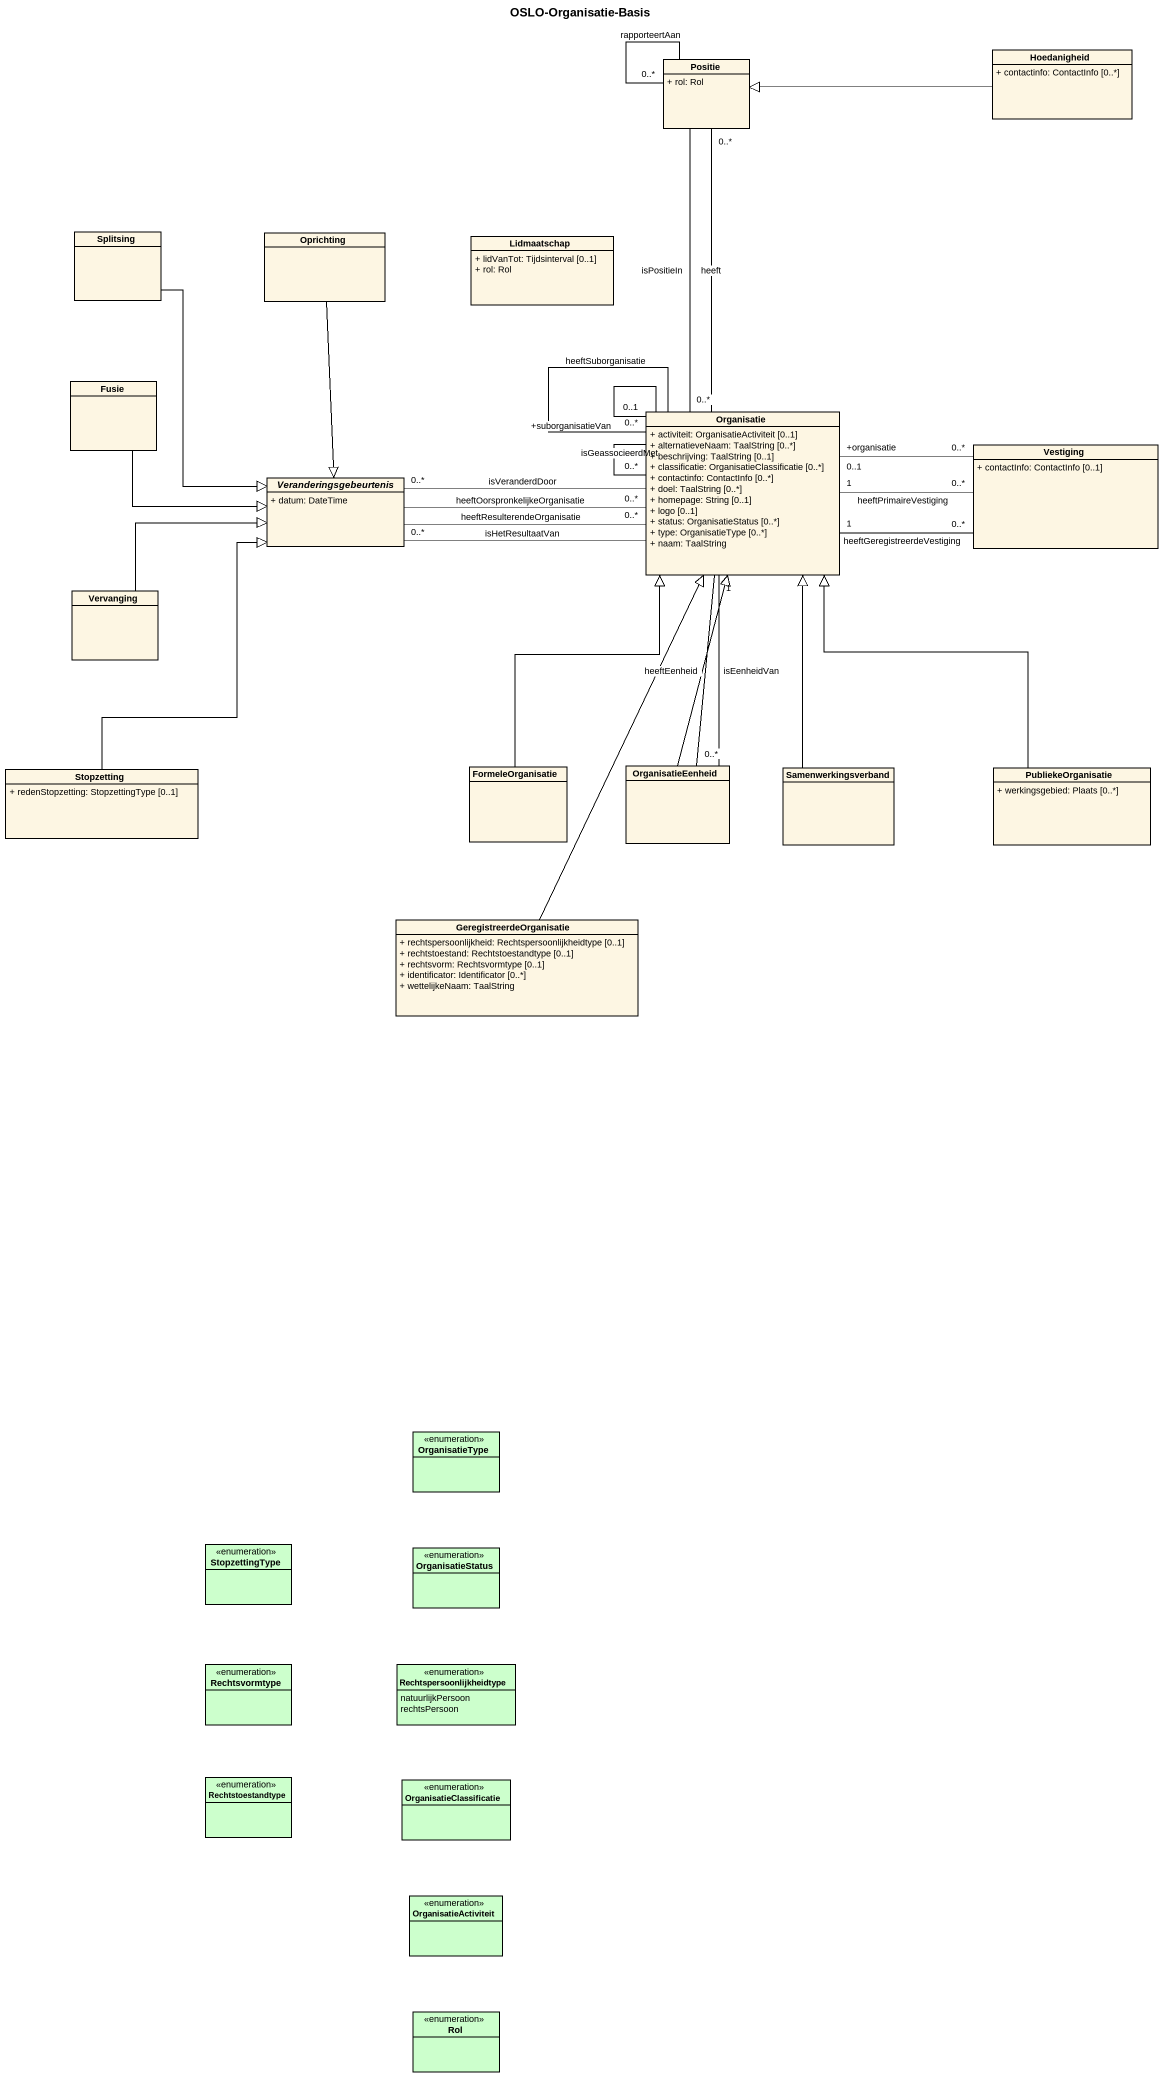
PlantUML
@startuml
title OSLO-Organisatie-Basis
hide circle
hide empty members
skinparam classAttributeIconSize 0
class Positie {
  + rol: Rol
}
class Hoedanigheid {
  + contactinfo: ContactInfo [0..*]
}
class Splitsing
class Oprichting
class Lidmaatschap {
  + lidVanTot: Tijdsinterval [0..1]
  + rol: Rol
}
class Fusie
class Organisatie {
  + activiteit: OrganisatieActiviteit [0..1]
  + alternatieveNaam: TaalString [0..*]
  + beschrijving: TaalString [0..1]
  + classificatie: OrganisatieClassificatie [0..*]
  + contactinfo: ContactInfo [0..*]
  + doel: TaalString [0..*]
  + homepage: String [0..1]
  + logo [0..1]
  + status: OrganisatieStatus [0..*]
  + type: OrganisatieType [0..*]
  + naam: TaalString
}
class Vestiging {
  + contactInfo: ContactInfo [0..1]
}
abstract class Veranderingsgebeurtenis {
  + datum: DateTime
}
class Vervanging
class Stopzetting {
  + redenStopzetting: StopzettingType [0..1]
}
class FormeleOrganisatie
class OrganisatieEenheid
class Samenwerkingsverband
class PubliekeOrganisatie {
  + werkingsgebied: Plaats [0..*]
}
class GeregistreerdeOrganisatie {
  + rechtspersoonlijkheid: Rechtspersoonlijkheidtype [0..1]
  + rechtstoestand: Rechtstoestandtype [0..1]
  + rechtsvorm: Rechtsvormtype [0..1]
  + identificator: Identificator [0..*]
  + wettelijkeNaam: TaalString
}
enum OrganisatieType #CCFFCC
enum StopzettingType #CCFFCC
enum OrganisatieStatus #CCFFCC
enum Rechtsvormtype #CCFFCC
enum Rechtspersoonlijkheidtype #CCFFCC {
  natuurlijkPersoon
  rechtsPersoon
}
enum Rechtstoestandtype #CCFFCC
enum OrganisatieClassificatie #CCFFCC
enum OrganisatieActiviteit #CCFFCC
enum Rol #CCFFCC
Positie -- "0..*" Positie : rapporteertAan
Positie -- "0..*" Organisatie : isPositieIn
Hoedanigheid -left-|> Positie
Splitsing --|> Veranderingsgebeurtenis
Oprichting --|> Veranderingsgebeurtenis
Fusie -right-|> Veranderingsgebeurtenis
Organisatie -up- "0..*" Positie : heeft
Organisatie -- "0..*" Organisatie : heeftSuborganisatie
Organisatie -- "+suborganisatieVan\n0..1" Organisatie
Organisatie -- "0..*" Organisatie : isGeassocieerdMet
Organisatie "1" -right- "0..*" Vestiging : heeftGeregistreerdeVestiging
Organisatie "1" -right- "0..*" Vestiging : heeftPrimaireVestiging
Organisatie "+organisatie\n0..1" -right- "0..*" Vestiging
Organisatie -left- "0..*" Veranderingsgebeurtenis : isHetResultaatVan
Organisatie -left- "0..*" Veranderingsgebeurtenis : isVeranderdDoor
Organisatie -- "0..*" OrganisatieEenheid : heeftEenheid
Veranderingsgebeurtenis -right- "0..*" Organisatie : heeftOorspronkelijkeOrganisatie
Veranderingsgebeurtenis -right- "0..*" Organisatie : heeftResulterendeOrganisatie
Vervanging -right-|> Veranderingsgebeurtenis
Stopzetting -up-|> Veranderingsgebeurtenis
FormeleOrganisatie -up-|> Organisatie
OrganisatieEenheid -up-|> Organisatie
OrganisatieEenheid -up- "1" Organisatie : isEenheidVan
Samenwerkingsverband -up-|> Organisatie
PubliekeOrganisatie -up-|> Organisatie
GeregistreerdeOrganisatie -up-|> Organisatie
@enduml
